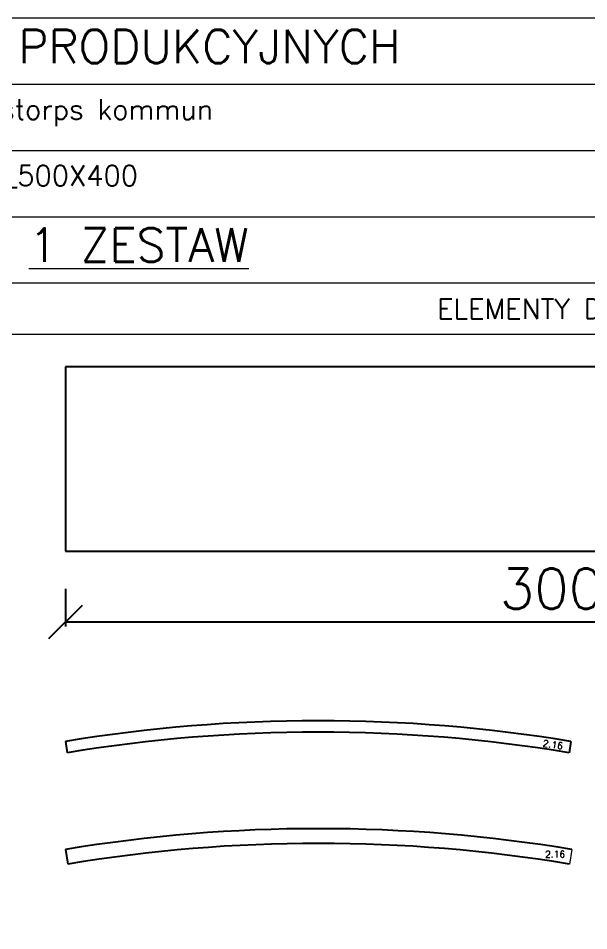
# Model space of a CAD drawing. Header units: millimetres. Extents: x 5046 to 103012, y -15969 to 47766.
# Drawn here: x 82511 to 84212, y 20982 to 23703 of the extents above; entities that cross this region are included whole.
import ezdxf

# ---------------------------------------------------------------- set-up
doc = ezdxf.new("R2010")
doc.units = ezdxf.units.MM
doc.layers.get('0').update_dxf_attribs({"lineweight": 0})
doc.layers.get('Defpoints').update_dxf_attribs({"lineweight": 0})
for name, color, linetype, lineweight in [('DIM', 3, 'Continuous', 0), ('Pomocnicze', 252, 'Continuous', 0), ('TEXT', 2, 'Continuous', 0)]:
    doc.layers.add(name, color=color, linetype=linetype, lineweight=lineweight)
doc.styles.add('Opisy 1-20', font='simplex.shx', dxfattribs={"height": 100})
doc.styles.add('Skala 1-20', font='simplex.shx', dxfattribs={"height": 60})
doc.styles.add('Skala 1-50', font='simplex.shx', dxfattribs={"height": 120})
doc.dimstyles.new('Skala 1-50', dxfattribs={"dimtxt": 12, "dimasz": 100, "dimexe": 12.5, "dimexo": 0.625, "dimgap": 40, "dimtad": 1, "dimdec": 0, "dimtxsty": 'Skala 1-50', "dimblk": 'OBLIQUE', "dimcen": 2.5, "dimadec": 0, "dimazin": 0, "dimtfac": 1, "dimtdec": 0, "dimtmove": 0, "dimatfit": 3, "dimldrblk": 'OBLIQUE', "dimfxl": 100, "dimfxlon": 1, "dimarcsym": 0})

# ---------------------------------------------------------------- blocks, each defined once
blk = doc.blocks.new('_Oblique')
at = {"color": 0, "linetype": 'ByBlock', "lineweight": -2}
blk.add_line((-0.5, -0.5), (0.5, 0.5), dxfattribs=at)
blk = doc.blocks.new('*D3322')
at = {"layer": 'Defpoints', "color": 0}
for p in [(82651.5, 22113.8), (85653.2, 22113.8), (82651.5, 21902)]:
    blk.add_point(p, dxfattribs=at)
at = {"layer": 'DIM', "color": 0, "lineweight": -2}
for p, q in [((82651.5, 22002), (82651.5, 21889.5)), ((85653.2, 22002), (85653.2, 21889.5)), ((85653.2, 21902), (82651.5, 21902))]:
    blk.add_line(p, q, dxfattribs=at)
at = {"layer": 'DIM', "color": 0, "linetype": 'ByBlock', "lineweight": -2, "xscale": 100, "yscale": 100, "zscale": 100, "rotation": 180}
blk.add_blockref('_Oblique', (82651.5, 21902), dxfattribs=at)
at = {"layer": 'DIM', "color": 0, "linetype": 'ByBlock', "lineweight": -2, "xscale": 100, "yscale": 100, "zscale": 100}
blk.add_blockref('_Oblique', (85653.2, 21902), dxfattribs=at)
at = {"layer": 'DIM', "color": 0, "insert": (84152.4, 22002), "char_height": 120, "attachment_point": 5, "style": 'Skala 1-50'}
blk.add_mtext('3002', dxfattribs=at)

msp = doc.modelspace()

# ---------------------------------------------------------------- linework, layer by layer
at = {"color": 7, "linetype": 'Continuous', "lineweight": 25}
for p, q in [((82651.5, 22663.8), (82651.5, 22113.8)), ((85653.2, 22663.8), (82651.5, 22663.8)), ((82651.5, 22113.8), (85653.2, 22113.8)), ((82651.5, 21546.3), (82657.1, 21512.8)), ((84158.8, 21546.3), (84153.2, 21512.8)), ((82651.5, 21224.2), (82658.7, 21180.8))]:
    msp.add_line(p, q, dxfattribs=at)
msp.add_line((84161.4, 21224.2), (84154.3, 21180.8))
for centre, radius, start, end in [((83405.1, 16994.3), 4614, 80.5991, 99.4006), ((83405.1, 16994.3), 4580, 80.5994, 99.4006), ((83406.5, 16662.3), 4624, 80.6031, 99.3969), ((83406.5, 16662.3), 4580, 80.6031, 99.3969)]:
    msp.add_arc(centre, radius, start, end, dxfattribs=at)
at = {"layer": 'Pomocnicze'}
for p, q in [((86101.5, 23505.8), (78416.1, 23505.8)), ((86101.5, 23308.1), (78416.1, 23308.1)), ((86101.5, 23110.5), (78416.1, 23110.5)), ((86101.5, 22912.9), (78416.1, 22912.9)), ((86101.5, 22760.5), (78416.1, 22760.5))]:
    msp.add_line(p, q, dxfattribs=at)
msp.add_lwpolyline([(78416.1, 23703.4), (78416.1, 18062), (86101.5, 18062), (86101.5, 23703.4)], close=True, dxfattribs=at)

# ---------------------------------------------------------------- texts
at = {"layer": 'TEXT', "attachment_point": 1}
for s, insert, char_height, width, style in [('\\pxqc;ZESTAWIENIE ELEMENTÓW PRODUKCYJNYCH', (78416.1, 23669.3), 100, 7585.376, 'Opisy 1-20'), ('\\pxqc;714_2023_M_108539_Staffanstorps kommun', (79739, 23461.6), 60, 4884.84, 'Skala 1-20'), ('\\pxqc;POZ.2.16_BENCH 02 U2_500X400', (79739, 23264), 60, 4884.84, 'Skala 1-20'), ('\\pxqc;ELEMENTY DO PRODUKCJI', (82451.5, 22866.7), 60, 3650, 'Skala 1-20'), ('2.16', (84081.5, 21220.1), 20, 74.012, 'Skala 1-50')]:
    msp.add_mtext(s, dxfattribs=dict(at, insert=insert, char_height=char_height, width=width, style=style))
at = {"layer": 'TEXT', "color": 1, "insert": (79739, 23077.2), "char_height": 100, "width": 6262.544, "attachment_point": 1, "style": 'Opisy 1-20'}
msp.add_mtext('\\pxqc;{\\L1 ZESTAW}', dxfattribs=at)
at = {"layer": 'TEXT', "insert": (84076.9, 21551.5), "char_height": 20, "width": 74.012, "attachment_point": 1, "rotation": 351.2881, "style": 'Skala 1-50'}
msp.add_mtext('2.16', dxfattribs=at)

# ---------------------------------------------------------------- dimensions: what is measured, and where the dimension line sits
at = {"layer": 'DIM'}
dim = msp.add_linear_dim(base=(82651.5, 21902), p1=(85653.2, 22113.8), p2=(82651.5, 22113.8), dimstyle='Skala 1-50', dxfattribs=at)
dim.commit()
dim.dimension.update_dxf_attribs({"geometry": '*D3322', "text_midpoint": (84152.4, 22002)})

doc.saveas('drawing.dxf')
